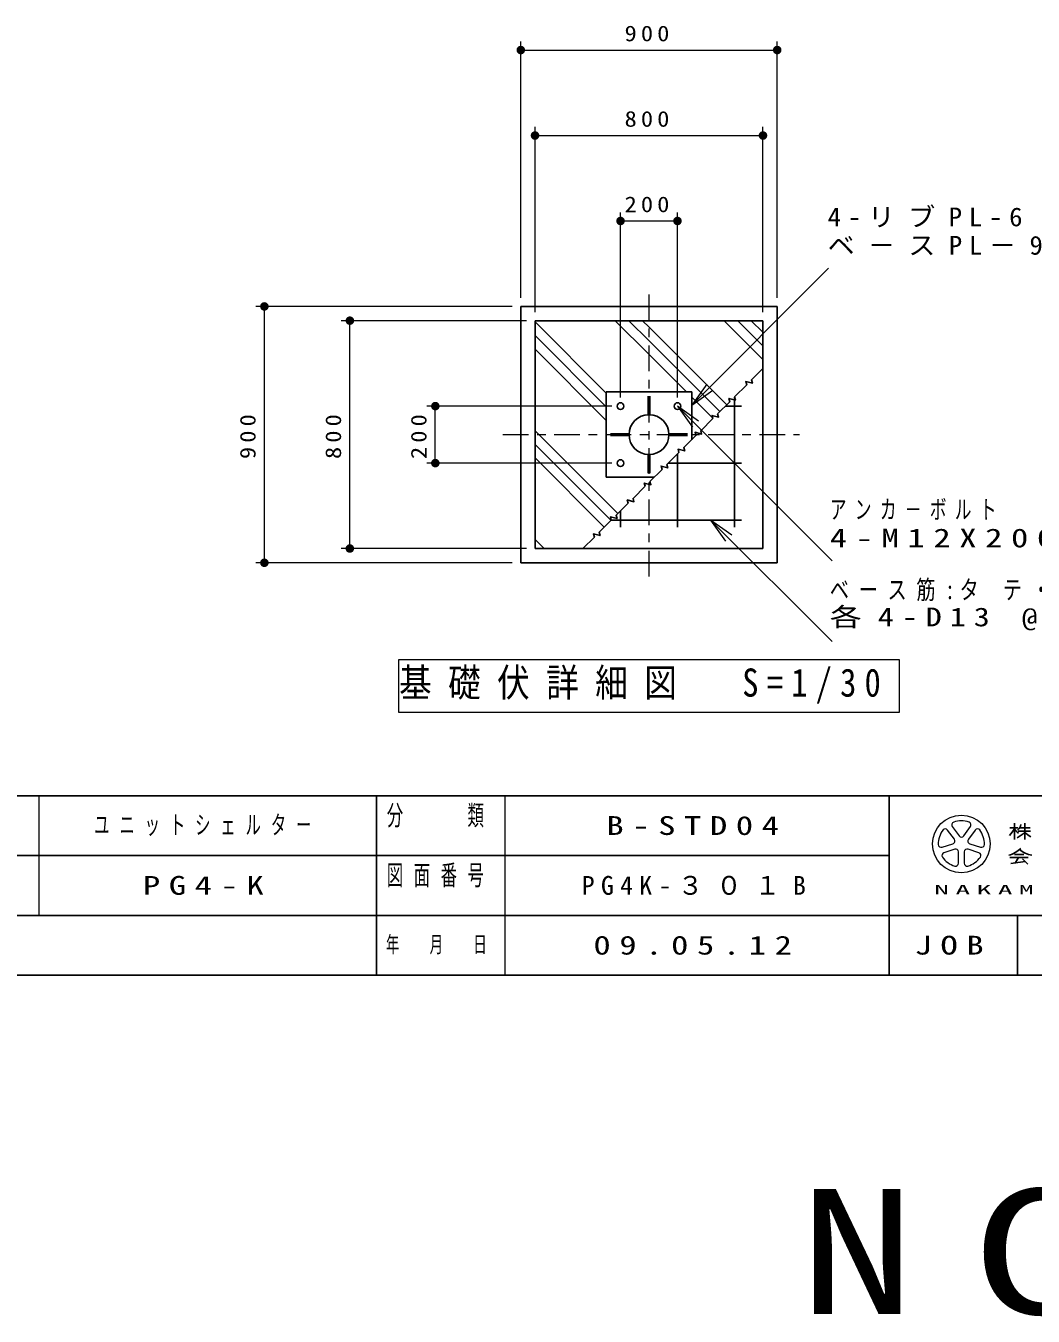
# Model space of a CAD drawing. Units: millimetres on the paper, with parts at other scales. Extents: x -365 to 12, y -40 to 257.
# Drawn here: x -171 to -53.2, y -39.9 to 111.1 of the extents above; entities that cross this region are included whole.
import ezdxf

# ---------------------------------------------------------------- set-up
doc = ezdxf.new("R2010")
doc.units = ezdxf.units.MM
doc.linetypes.add('USER2', pattern=[6, 3, -1, 1, -1])
doc.layers.add('1_30', color=7, linetype='Continuous', lineweight=13)
doc.layers.add('99', color=7, linetype='Continuous', lineweight=13)
doc.styles.add('ＭＳ ゴシック', font='')
doc.styles.get('ＭＳ ゴシック').set_extended_font_data('MS Gothic')

# ---------------------------------------------------------------- blocks, each defined once
blk = doc.blocks.new('open_arrow')
at = {"color": 0, "linetype": 'Continuous', "lineweight": -2}
blk.add_lwpolyline([(7.5, 1.25), (0, 0), (7.5, -1.25)], dxfattribs=at)
blk = doc.blocks.new('filled_dot')
at = {"color": 0, "linetype": 'Continuous', "lineweight": -2, "const_width": 1.25}
blk.add_lwpolyline([(-0.625, 0, 1), (0.625, 0, 1)], format="xyb", close=True, dxfattribs=at)

msp = doc.modelspace()

# ---------------------------------------------------------------- linework, layer by layer
at = {"layer": '1_30'}
for p, q in [((-113.118, 79.27), (-113.118, 109.27)), ((-83.118, 79.27), (-83.118, 109.27)), ((-113.118, 108.27), (-83.118, 108.27)), ((-111.452, 77.603), (-111.452, 99.27)), ((-111.452, 98.27), (-84.785, 98.27)), ((-84.785, 77.603), (-84.785, 99.27)), ((-101.452, 67.603), (-101.452, 89.27)), ((-94.785, 67.603), (-94.785, 89.27)), ((-101.452, 88.27), (-94.785, 88.27)), ((-93.125, 66.712), (-77.101, 82.736)), ((-114.118, 78.27), (-144.118, 78.27)), ((-143.118, 48.27), (-143.118, 78.27)), ((-112.452, 76.603), (-134.118, 76.603)), ((-133.118, 49.937), (-133.118, 76.603)), ((-111.452, 76.45), (-103.118, 68.116)), ((-102.059, 76.603), (-98.118, 72.662)), ((-100.468, 76.603), (-98.118, 74.253)), ((-98.877, 76.603), (-98.118, 75.844)), ((-98.118, 75.844), (-89.031, 66.757)), ((-89.331, 76.603), (-84.785, 72.057)), ((-87.74, 76.603), (-84.785, 73.648)), ((-86.149, 76.603), (-84.785, 75.239)), ((-111.452, 74.859), (-103.118, 66.525)), ((-98.118, 74.253), (-89.826, 65.962)), ((-111.452, 73.268), (-103.118, 64.934)), ((-98.118, 72.662), (-93.726, 68.27)), ((-102.452, 66.603), (-124.118, 66.603)), ((-123.118, 59.937), (-123.118, 66.603)), ((-94.785, 66.603), (-76.689, 48.508)), ((-93.118, 67.662), (-90.622, 65.166)), ((-111.452, 63.722), (-111, 63.27)), ((-111.452, 62.131), (-102.554, 53.234)), ((-111, 63.27), (-101.759, 54.029)), ((-111.452, 60.54), (-103.35, 52.438)), ((-102.452, 59.937), (-124.118, 59.937)), ((-90.916, 53.27), (-76.689, 39.043)), ((-112.452, 49.937), (-134.118, 49.937)), ((-111.452, 50.994), (-110.394, 49.937)), ((-114.118, 48.27), (-144.118, 48.27)), ((-127.415, 36.895), (-127.415, 30.802)), ((-68.822, 36.895), (-127.415, 36.895)), ((-68.822, 30.802), (-68.822, 36.895)), ((-127.415, 30.802), (-68.822, 30.802))]:
    msp.add_line(p, q, dxfattribs=at)
at = {"layer": '1_30', "linetype": 'USER2'}
for p, q in [((-98.118, 46.682), (-98.118, 80.091)), ((-115.201, 63.27), (-80.507, 63.27))]:
    msp.add_line(p, q, dxfattribs=at)
at = {"layer": '1_30', "color": 3, "lineweight": 25}
for p, q in [((-113.118, 78.27), (-83.118, 78.27)), ((-113.118, 48.27), (-113.118, 78.27)), ((-83.118, 78.27), (-83.118, 48.27)), ((-111.452, 76.603), (-84.785, 76.603)), ((-111.452, 49.937), (-111.452, 76.603)), ((-84.785, 76.603), (-84.785, 49.937)), ((-103.118, 68.27), (-93.118, 68.27)), ((-103.118, 58.27), (-103.118, 68.27)), ((-93.118, 62.67), (-93.118, 68.27)), ((-98.218, 67.767), (-98.218, 65.598)), ((-98.018, 67.767), (-98.018, 65.598)), ((-89.185, 66.603), (-87.285, 66.603)), ((-88.118, 52.437), (-88.118, 67.67)), ((-102.615, 63.37), (-100.446, 63.37)), ((-102.615, 63.17), (-100.446, 63.17)), ((-93.621, 63.37), (-95.79, 63.37)), ((-93.621, 63.17), (-95.79, 63.17)), ((-98.218, 58.773), (-98.218, 60.942)), ((-98.018, 58.773), (-98.018, 60.942)), ((-94.785, 52.437), (-94.785, 61.003)), ((-95.852, 59.937), (-87.285, 59.937)), ((-103.118, 58.27), (-97.518, 58.27)), ((-102.518, 53.27), (-87.285, 53.27)), ((-101.452, 52.437), (-101.452, 54.337)), ((-84.785, 49.937), (-111.452, 49.937)), ((-83.118, 48.27), (-113.118, 48.27))]:
    msp.add_line(p, q, dxfattribs=at)
msp.add_lwpolyline([(-105.852, 49.937), (-104.511, 51.278), (-104.614, 51.664), (-103.841, 51.457), (-103.945, 51.843), (-102.531, 53.257), (-102.634, 53.644), (-101.861, 53.437), (-101.965, 53.823), (-100.551, 55.237), (-100.654, 55.624), (-99.882, 55.417), (-99.985, 55.803), (-98.571, 57.217), (-98.674, 57.604), (-97.902, 57.397), (-98.005, 57.783), (-96.591, 59.197), (-96.695, 59.584), (-95.922, 59.376), (-96.025, 59.763), (-94.611, 61.177), (-94.715, 61.563), (-93.942, 61.356), (-94.045, 61.743), (-92.631, 63.157), (-92.735, 63.543), (-91.962, 63.336), (-92.065, 63.723), (-90.651, 65.137), (-90.755, 65.523), (-89.982, 65.316), (-90.086, 65.703), (-88.671, 67.117), (-88.775, 67.503), (-88.002, 67.296), (-88.106, 67.682), (-86.691, 69.097), (-86.795, 69.483), (-86.022, 69.276), (-86.126, 69.662), (-84.785, 71.003)], dxfattribs=at)
for centre, radius in [((-101.452, 66.603), 0.4), ((-94.785, 66.603), 0.4), ((-98.118, 63.27), 2.33), ((-101.452, 59.937), 0.4)]:
    msp.add_circle(centre, radius, dxfattribs=at)
at = {"layer": '99', "color": 20, "lineweight": 25}
for p, q in [((-365, 21), (0, 21)), ((-365, 0), (0, 0))]:
    msp.add_line(p, q, dxfattribs=at)
at = {"layer": '99'}
for p, q in [((-169.5, 21), (-169.5, 7)), ((-115, 21), (-115, 0)), ((-62.39, 15.917), (-63.175, 16.997)), ((-62.629, 17.393), (-61.844, 16.313)), ((-61.298, 16.313), (-60.513, 17.393)), ((-59.967, 16.997), (-60.752, 15.917)), ((-63.828, 14.985), (-62.559, 15.397)), ((-60.583, 15.397), (-59.313, 14.985)), ((-62.35, 14.755), (-63.62, 14.343)), ((-61.908, 13.099), (-61.908, 14.434)), ((-61.233, 14.434), (-61.233, 13.099)), ((-59.522, 14.343), (-60.792, 14.755))]:
    msp.add_line(p, q, dxfattribs=at)
at = {"layer": '99', "color": 3, "lineweight": 25}
for p, q in [((-130, 21), (-130, 0)), ((-70, 21), (-70, 0)), ((-55.901, 17.253), (-54.956, 17.253)), ((-55.361, 17.793), (-55.361, 15.903)), ((-54.915, 16.848), (-53.471, 16.848)), ((-54.769, 17.253), (-53.525, 17.253)), ((-54.146, 17.793), (-54.146, 15.903)), ((-182.5, 14), (-70, 14)), ((-55.901, 13.784), (-53.741, 13.784)), ((-55.361, 14.148), (-54.281, 14.148)), ((-54.899, 13.784), (-55.289, 13.136)), ((-54.416, 13.607), (-53.81, 13.001)), ((-55.765, 13.067), (-54.113, 13.304)), ((-237.5, 7), (0, 7)), ((-55, 7), (-55, 0))]:
    msp.add_line(p, q, dxfattribs=at)
at = {"layer": '99'}
msp.add_circle((-61.571, 15.363), 3.375, dxfattribs=at)
for centre, radius, start, end in [((-61.571, 15.363), 2.7, 142.60154, 181.39846), ((-63.448, 16.798), 0.338, 35.99999, 142.60154), ((-62.356, 17.592), 0.338, 109.39847, 215.99997), ((-61.571, 15.363), 2.7, 70.60155, 109.39847), ((-60.786, 17.592), 0.338, 324, 70.60155), ((-59.694, 16.798), 0.338, 37.39846, 143.99995), ((-61.571, 15.363), 2.7, 358.60155, 37.39847), ((-63.933, 15.306), 0.338, 181.39848, 287.99997), ((-62.663, 15.718), 0.338, 287.99998, 35.99999), ((-61.571, 16.512), 0.338, 215.99998, 324), ((-60.479, 15.718), 0.338, 143.99996, 251.99999), ((-59.209, 15.306), 0.338, 252.00001, 358.60156), ((-63.516, 14.022), 0.338, 107.99999, 214.60154), ((-61.571, 15.363), 2.7, 214.60156, 253.39848), ((-62.246, 14.434), 0.338, 359.99997, 107.99999), ((-60.896, 14.434), 0.338, 71.99997, 179.99999), ((-61.571, 15.363), 2.7, 286.60155, 325.39847), ((-59.626, 14.022), 0.338, 325.39847, 71.99996), ((-62.246, 13.099), 0.338, 253.39847, 359.99997), ((-60.896, 13.099), 0.338, 179.99999, 286.60154)]:
    msp.add_arc(centre, radius, start, end, dxfattribs=at)
at = {"layer": '99', "color": 3, "lineweight": 25}
for centre, radius, start, end in [((-57.466, 18.084), 2.285, 311.36185, 337.13638), ((-53.383, 18.427), 2.345, 212.50346, 230.00631), ((-56.374, 18.818), 3.034, 295.86917, 317.23867), ((-56.002, 18.047), 1.467, 313.72108, 343.54317), ((-51.918, 18.818), 3.034, 222.76131, 240.10806), ((-56.898, 17.257), 3.32, 285.11261, 313.40619), ((-52.77, 17.194), 3.192, 231.17281, 259.75506)]:
    msp.add_arc(centre, radius, start, end, dxfattribs=at)

# ---------------------------------------------------------------- block references
at = {"layer": '1_30', "xscale": 0.4, "yscale": 0.4}
for p in [(-113.118, 108.27), (-111.452, 98.27), (-101.452, 88.27)]:
    msp.add_blockref('filled_dot', p, dxfattribs=at)
for name, p, rotation in [('filled_dot', (-83.118, 108.27), 180), ('filled_dot', (-84.785, 98.27), 180), ('filled_dot', (-94.785, 88.27), 180), ('filled_dot', (-143.118, 78.27), 270), ('filled_dot', (-133.118, 76.603), 270), ('open_arrow', (-93.125, 66.712), 45), ('filled_dot', (-123.118, 66.603), 270), ('open_arrow', (-94.785, 66.603), 315), ('filled_dot', (-123.118, 59.937), 90), ('open_arrow', (-90.916, 53.27), 315), ('filled_dot', (-133.118, 49.937), 90), ('filled_dot', (-143.118, 48.27), 90)]:
    msp.add_blockref(name, p, dxfattribs=dict(at, rotation=rotation))

# ---------------------------------------------------------------- texts
at = {"layer": '1_30', "style": 'ＭＳ ゴシック'}
for s, insert, char_height, attachment_point in [('\\T1.33;\\W1.15;900', (-98.118, 109.27), 1.833, 8), ('\\T1.33;\\W1.15;800', (-98.118, 99.27), 1.833, 8), ('\\T1.33;\\W1.15;200', (-98.118, 89.27), 1.833, 8), ('\\T1.5;\\W1.05;4-リブPL-6', (-77.215, 88.686), 2.199, 4), ('\\T1.5;\\W1.05;ベ－スPL－9X300X300', (-77.215, 85.386), 2.199, 4), ('\\T1.5;\\W0.65;アンカ－ボルト', (-76.96, 54.458), 2.199, 4), ('\\T1.5;\\W1.35;4-M12X200L', (-76.96, 51.158), 2.199, 4), ('\\T1.5;\\W0.75;ベース筋:タ\\~テ・ヨコ', (-76.967, 44.993), 2.199, 4), ('\\T1.5;\\W1.25;各4-D13\\~@200', (-76.967, 41.693), 2.199, 4), ('\\T1.5;\\W0.85;基礎伏詳細図\u3000S=1/30', (-127.368, 33.849), 3.299, 4)]:
    msp.add_mtext(s, dxfattribs=dict(at, insert=insert, char_height=char_height, attachment_point=attachment_point))
at = {"layer": '1_30', "char_height": 1.833, "attachment_point": 8, "rotation": 90, "style": 'ＭＳ ゴシック'}
for s, insert in [('\\T1.33;\\W1.15;900', (-144.118, 63.27)), ('\\T1.33;\\W1.15;800', (-134.118, 63.27)), ('\\T1.33;\\W1.15;200', (-124.118, 63.27))]:
    msp.add_mtext(s, dxfattribs=dict(at, insert=insert))
at = {"layer": '99', "style": 'ＭＳ ゴシック'}
for s, insert, char_height, attachment_point in [('\\T1.64;\\W0.6;分\u3000\u3000類', (-122.5, 19.9), 2.346, 2), ('\\T1.64;\\W0.6;ユニットシェルター', (-149.75, 17.5), 2.199, 5), ('\\T1.5;\\W1.35;B-STD04', (-92.5, 17.5), 2.199, 5), ('\\T1.64;\\W0.6;図面番号', (-122.5, 12.9), 2.346, 2), ('\\T1.5;\\W1.35;PG4-K', (-149.75, 10.5), 2.199, 5), ('\\T1.5;PG4K-３０１B', (-92.5, 10.5), 2.199, 5), ('\\T1.44;\\W2.3;NAKAMURA\\~MFG.CORPORATION', (-35, 10), 1.1, 5), ('\\T1.64;\\W0.6;年\u3000月\u3000日', (-122.5, 3.5), 1.906, 5), ('\\T1.5;\\W1.35;09.05.12', (-92.5, 3.5), 2.199, 5), ('\\T1.5;\\W1.35;JOB', (-62.5, 3.5), 2.199, 5), ('\\T1.5;\\W1.35;NCA3G', (-30, -25), 14.66, 2)]:
    msp.add_mtext(s, dxfattribs=dict(at, insert=insert, char_height=char_height, attachment_point=attachment_point))

doc.saveas('drawing.dxf')
